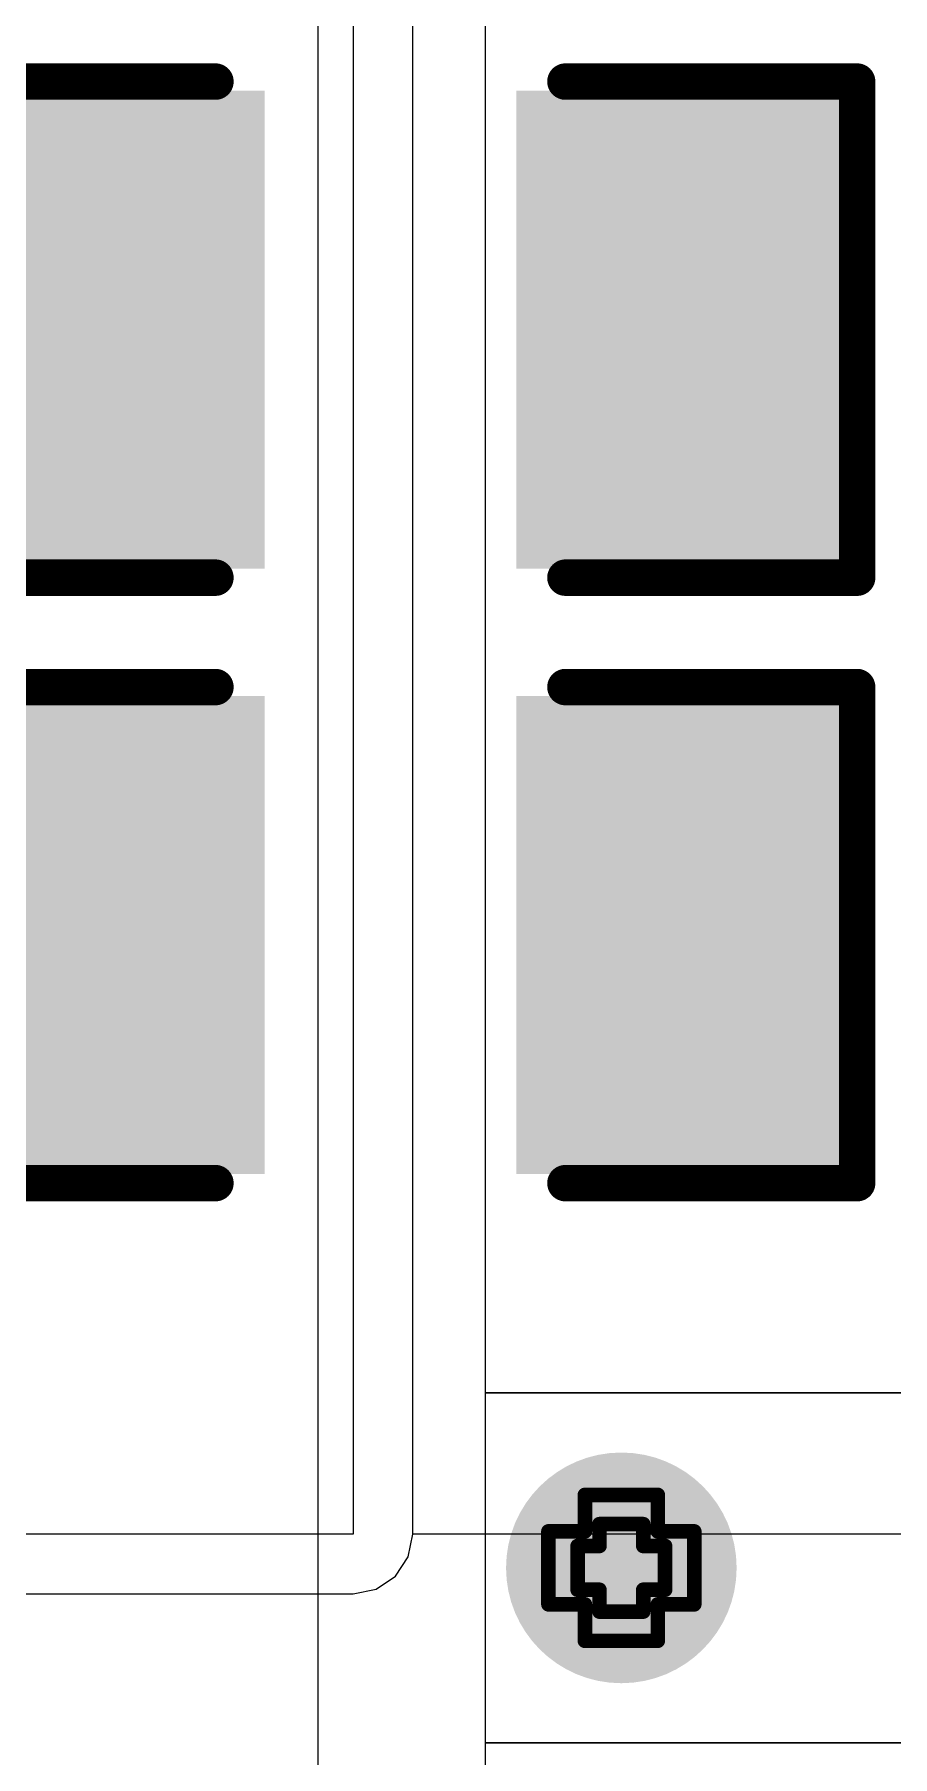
# Model space of a CAD drawing. Header units: inches. Extents: x -7 to 5163, y -3 to 5149.
# Drawn here: x 26.04 to 29.03, y 122.51 to 128.51 of the extents above; entities that cross this region are included whole.
import ezdxf

# ---------------------------------------------------------------- set-up
doc = ezdxf.new("R2010")
doc.units = ezdxf.units.IN
for name, color, linetype in [('Bottom Layer', 5, 'Continuous'), ('Bottom Solder', 6, 'Continuous'), ('Drill Drawing', 1, 'Continuous'), ('GND', 76, 'Continuous'), ('PWR', 16, 'Continuous'), ('Top Layer', 1, 'Continuous'), ('Top Overlay', 2, 'Continuous'), ('Top Paste', 8, 'Continuous'), ('Top Solder', 216, 'Continuous'), ('Via Holes', 16, 'Continuous')]:
    doc.layers.add(name, color=color, linetype=linetype)

# ---------------------------------------------------------------- blocks, each defined once
blk = doc.blocks.new('C___0805_87')
at = {"layer": 'Top Layer'}
for points in [[(-1.524, 0.762), (-0.508, 0.762), (-0.508, -0.762), (-1.524, -0.762)], [(0.508, 0.762), (1.524, 0.762), (1.524, -0.762), (0.508, -0.762)]]:
    blk.add_hatch(color=1, dxfattribs=at).paths.add_polyline_path(points)
at = {"layer": 'Top Paste'}
for points in [[(-1.524, 0.762), (-0.508, 0.762), (-0.508, -0.762), (-1.524, -0.762)], [(0.508, 0.762), (1.524, 0.762), (1.524, -0.762), (0.508, -0.762)]]:
    blk.add_hatch(color=8, dxfattribs=at).paths.add_polyline_path(points)
at = {"layer": 'Top Solder'}
for points in [[(-1.594, 0.832), (-0.438, 0.832), (-0.438, -0.832), (-1.594, -0.832)], [(0.438, 0.832), (1.594, 0.832), (1.594, -0.832), (0.438, -0.832)]]:
    blk.add_hatch(color=216, dxfattribs=at).paths.add_polyline_path(points)
at = {"layer": 'Top Overlay'}
for points in [[(-1.6256, 0.8636, 0.127, 0.127, 0), (-1.6256, -0.8636, 0.127, 0.127, 0)], [(-0.6096, 0.8636, 0.127, 0.127, 0), (-1.6256, 0.8636, 0.127, 0.127, 0)], [(1.6256, 0.8636, 0.127, 0.127, 0), (0.6096, 0.8636, 0.127, 0.127, 0)], [(1.6256, 0.8636, 0.127, 0.127, 0), (1.6256, -0.8636, 0.127, 0.127, 0)], [(-0.6096, -0.8636, 0.127, 0.127, 0), (-1.6256, -0.8636, 0.127, 0.127, 0)], [(1.6256, -0.8636, 0.127, 0.127, 0), (0.6096, -0.8636, 0.127, 0.127, 0)]]:
    blk.add_lwpolyline(points, format="xyseb", dxfattribs=at)
for points in [[(-1.6574, 0.8636, 0.0635, 0.0635, 1), (-1.5938, 0.8636, 0.0635, 0.0635, 1)], [(-1.6574, 0.8636, 0.0635, 0.0635, 1), (-1.5938, 0.8636, 0.0635, 0.0635, 1)], [(-0.6413, 0.8636, 0.0635, 0.0635, 1), (-0.5778, 0.8636, 0.0635, 0.0635, 1)], [(0.5778, 0.8636, 0.0635, 0.0635, 1), (0.6413, 0.8636, 0.0635, 0.0635, 1)], [(1.5938, 0.8636, 0.0635, 0.0635, 1), (1.6574, 0.8636, 0.0635, 0.0635, 1)], [(1.5938, 0.8636, 0.0635, 0.0635, 1), (1.6574, 0.8636, 0.0635, 0.0635, 1)], [(-1.6574, -0.8636, 0.0635, 0.0635, 1), (-1.5938, -0.8636, 0.0635, 0.0635, 1)], [(-1.6574, -0.8636, 0.0635, 0.0635, 1), (-1.5938, -0.8636, 0.0635, 0.0635, 1)], [(-0.6413, -0.8636, 0.0635, 0.0635, 1), (-0.5778, -0.8636, 0.0635, 0.0635, 1)], [(0.5778, -0.8636, 0.0635, 0.0635, 1), (0.6413, -0.8636, 0.0635, 0.0635, 1)], [(1.5938, -0.8636, 0.0635, 0.0635, 1), (1.6574, -0.8636, 0.0635, 0.0635, 1)], [(1.5938, -0.8636, 0.0635, 0.0635, 1), (1.6574, -0.8636, 0.0635, 0.0635, 1)]]:
    blk.add_lwpolyline(points, format="xyseb", close=True, dxfattribs=at)
blk = doc.blocks.new('C___0805_88')
at = {"layer": 'Top Layer'}
for points in [[(-1.524, 0.762), (-0.508, 0.762), (-0.508, -0.762), (-1.524, -0.762)], [(0.508, 0.762), (1.524, 0.762), (1.524, -0.762), (0.508, -0.762)]]:
    blk.add_hatch(color=1, dxfattribs=at).paths.add_polyline_path(points)
at = {"layer": 'Top Paste'}
for points in [[(-1.524, 0.762), (-0.508, 0.762), (-0.508, -0.762), (-1.524, -0.762)], [(0.508, 0.762), (1.524, 0.762), (1.524, -0.762), (0.508, -0.762)]]:
    blk.add_hatch(color=8, dxfattribs=at).paths.add_polyline_path(points)
at = {"layer": 'Top Solder'}
for points in [[(-1.594, 0.832), (-0.438, 0.832), (-0.438, -0.832), (-1.594, -0.832)], [(0.438, 0.832), (1.594, 0.832), (1.594, -0.832), (0.438, -0.832)]]:
    blk.add_hatch(color=216, dxfattribs=at).paths.add_polyline_path(points)
at = {"layer": 'Top Overlay'}
for points in [[(-1.6256, 0.8636, 0.127, 0.127, 0), (-1.6256, -0.8636, 0.127, 0.127, 0)], [(-0.6096, 0.8636, 0.127, 0.127, 0), (-1.6256, 0.8636, 0.127, 0.127, 0)], [(1.6256, 0.8636, 0.127, 0.127, 0), (0.6096, 0.8636, 0.127, 0.127, 0)], [(1.6256, 0.8636, 0.127, 0.127, 0), (1.6256, -0.8636, 0.127, 0.127, 0)], [(-0.6096, -0.8636, 0.127, 0.127, 0), (-1.6256, -0.8636, 0.127, 0.127, 0)], [(1.6256, -0.8636, 0.127, 0.127, 0), (0.6096, -0.8636, 0.127, 0.127, 0)]]:
    blk.add_lwpolyline(points, format="xyseb", dxfattribs=at)
for points in [[(-1.6574, 0.8636, 0.0635, 0.0635, 1), (-1.5938, 0.8636, 0.0635, 0.0635, 1)], [(-1.6574, 0.8636, 0.0635, 0.0635, 1), (-1.5938, 0.8636, 0.0635, 0.0635, 1)], [(-0.6413, 0.8636, 0.0635, 0.0635, 1), (-0.5778, 0.8636, 0.0635, 0.0635, 1)], [(0.5778, 0.8636, 0.0635, 0.0635, 1), (0.6413, 0.8636, 0.0635, 0.0635, 1)], [(1.5938, 0.8636, 0.0635, 0.0635, 1), (1.6574, 0.8636, 0.0635, 0.0635, 1)], [(1.5938, 0.8636, 0.0635, 0.0635, 1), (1.6574, 0.8636, 0.0635, 0.0635, 1)], [(-1.6574, -0.8636, 0.0635, 0.0635, 1), (-1.5938, -0.8636, 0.0635, 0.0635, 1)], [(-1.6574, -0.8636, 0.0635, 0.0635, 1), (-1.5938, -0.8636, 0.0635, 0.0635, 1)], [(-0.6413, -0.8636, 0.0635, 0.0635, 1), (-0.5778, -0.8636, 0.0635, 0.0635, 1)], [(0.5778, -0.8636, 0.0635, 0.0635, 1), (0.6413, -0.8636, 0.0635, 0.0635, 1)], [(1.5938, -0.8636, 0.0635, 0.0635, 1), (1.6574, -0.8636, 0.0635, 0.0635, 1)], [(1.5938, -0.8636, 0.0635, 0.0635, 1), (1.6574, -0.8636, 0.0635, 0.0635, 1)]]:
    blk.add_lwpolyline(points, format="xyseb", close=True, dxfattribs=at)

msp = doc.modelspace()

# ---------------------------------------------------------------- hatches: boundary and pattern name
at = {"layer": 'Bottom Layer'}
h = msp.add_hatch(color=5, dxfattribs=at)
edge = h.paths.add_edge_path()
edge.add_arc((28.0832, 123.1713), 0.3, 0, 360)
at = {"layer": 'Bottom Solder'}
h = msp.add_hatch(color=6, dxfattribs=at)
edge = h.paths.add_edge_path()
edge.add_arc((28.0832, 123.1713), 0.4016, 0, 360)
at = {"layer": 'GND'}
h = msp.add_hatch(color=76, dxfattribs=at)
edge = h.paths.add_edge_path()
edge.add_arc((28.0832, 123.1713), 0.3, 0, 360)
at = {"layer": 'PWR'}
h = msp.add_hatch(color=16, dxfattribs=at)
edge = h.paths.add_edge_path()
edge.add_arc((28.0832, 123.1713), 0.3, 0, 360)
at = {"layer": 'Top Layer'}
h = msp.add_hatch(color=1, dxfattribs=at)
edge = h.paths.add_edge_path()
edge.add_arc((28.0832, 123.1713), 0.3, 0, 360)
at = {"layer": 'Top Solder'}
h = msp.add_hatch(color=216, dxfattribs=at)
edge = h.paths.add_edge_path()
edge.add_arc((28.0832, 123.1713), 0.4016, 0, 360)
at = {"layer": 'Via Holes'}
h = msp.add_hatch(color=7, dxfattribs=at)
edge = h.paths.add_edge_path()
edge.add_arc((28.0832, 123.1713), 0.15, 0, 360)

# ---------------------------------------------------------------- linework, layer by layer
at = {"layer": 'Drill Drawing'}
for points in [[(27.9562, 123.2983, 0.0508, 0.0508, 0), (27.9562, 123.4253, 0.0508, 0.0508, 0)], [(27.9562, 123.4253, 0.0508, 0.0508, 0), (28.2102, 123.4253, 0.0508, 0.0508, 0)], [(28.2102, 123.2983, 0.0508, 0.0508, 0), (28.2102, 123.4253, 0.0508, 0.0508, 0)], [(28.007, 123.2475, 0.0508, 0.0508, 0), (28.007, 123.3237, 0.0508, 0.0508, 0)], [(28.007, 123.3237, 0.0508, 0.0508, 0), (28.1594, 123.3237, 0.0508, 0.0508, 0)], [(28.1594, 123.2475, 0.0508, 0.0508, 0), (28.1594, 123.3237, 0.0508, 0.0508, 0)], [(27.8292, 123.0443, 0.0508, 0.0508, 0), (27.8292, 123.2983, 0.0508, 0.0508, 0)], [(27.8292, 123.2983, 0.0508, 0.0508, 0), (27.9562, 123.2983, 0.0508, 0.0508, 0)], [(28.2102, 123.2983, 0.0508, 0.0508, 0), (28.3372, 123.2983, 0.0508, 0.0508, 0)], [(28.3372, 123.0443, 0.0508, 0.0508, 0), (28.3372, 123.2983, 0.0508, 0.0508, 0)], [(27.9308, 123.0951, 0.0508, 0.0508, 0), (27.9308, 123.2475, 0.0508, 0.0508, 0)], [(27.9308, 123.2475, 0.0508, 0.0508, 0), (28.007, 123.2475, 0.0508, 0.0508, 0)], [(28.1594, 123.2475, 0.0508, 0.0508, 0), (28.2356, 123.2475, 0.0508, 0.0508, 0)], [(28.2356, 123.0951, 0.0508, 0.0508, 0), (28.2356, 123.2475, 0.0508, 0.0508, 0)], [(27.9308, 123.0951, 0.0508, 0.0508, 0), (28.007, 123.0951, 0.0508, 0.0508, 0)], [(28.007, 123.0189, 0.0508, 0.0508, 0), (28.007, 123.0951, 0.0508, 0.0508, 0)], [(28.1594, 123.0951, 0.0508, 0.0508, 0), (28.2356, 123.0951, 0.0508, 0.0508, 0)], [(28.1594, 123.0189, 0.0508, 0.0508, 0), (28.1594, 123.0951, 0.0508, 0.0508, 0)], [(27.8292, 123.0443, 0.0508, 0.0508, 0), (27.9562, 123.0443, 0.0508, 0.0508, 0)], [(27.9562, 122.9173, 0.0508, 0.0508, 0), (27.9562, 123.0443, 0.0508, 0.0508, 0)], [(28.007, 123.0189, 0.0508, 0.0508, 0), (28.1594, 123.0189, 0.0508, 0.0508, 0)], [(28.2102, 123.0443, 0.0508, 0.0508, 0), (28.3372, 123.0443, 0.0508, 0.0508, 0)], [(28.2102, 122.9173, 0.0508, 0.0508, 0), (28.2102, 123.0443, 0.0508, 0.0508, 0)], [(27.9562, 122.9173, 0.0508, 0.0508, 0), (28.2102, 122.9173, 0.0508, 0.0508, 0)]]:
    msp.add_lwpolyline(points, format="xyseb", dxfattribs=at)
for points in [[(27.9435, 123.4253, 0.0254, 0.0254, 1), (27.9689, 123.4253, 0.0254, 0.0254, 1)], [(27.9435, 123.4253, 0.0254, 0.0254, 1), (27.9689, 123.4253, 0.0254, 0.0254, 1)], [(28.1975, 123.4253, 0.0254, 0.0254, 1), (28.2229, 123.4253, 0.0254, 0.0254, 1)], [(28.1975, 123.4253, 0.0254, 0.0254, 1), (28.2229, 123.4253, 0.0254, 0.0254, 1)], [(27.9943, 123.3237, 0.0254, 0.0254, 1), (28.0197, 123.3237, 0.0254, 0.0254, 1)], [(27.9943, 123.3237, 0.0254, 0.0254, 1), (28.0197, 123.3237, 0.0254, 0.0254, 1)], [(28.1467, 123.3237, 0.0254, 0.0254, 1), (28.1721, 123.3237, 0.0254, 0.0254, 1)], [(28.1467, 123.3237, 0.0254, 0.0254, 1), (28.1721, 123.3237, 0.0254, 0.0254, 1)], [(27.8165, 123.2983, 0.0254, 0.0254, 1), (27.8419, 123.2983, 0.0254, 0.0254, 1)], [(27.8165, 123.2983, 0.0254, 0.0254, 1), (27.8419, 123.2983, 0.0254, 0.0254, 1)], [(27.9435, 123.2983, 0.0254, 0.0254, 1), (27.9689, 123.2983, 0.0254, 0.0254, 1)], [(27.9435, 123.2983, 0.0254, 0.0254, 1), (27.9689, 123.2983, 0.0254, 0.0254, 1)], [(28.1975, 123.2983, 0.0254, 0.0254, 1), (28.2229, 123.2983, 0.0254, 0.0254, 1)], [(28.1975, 123.2983, 0.0254, 0.0254, 1), (28.2229, 123.2983, 0.0254, 0.0254, 1)], [(28.3245, 123.2983, 0.0254, 0.0254, 1), (28.3499, 123.2983, 0.0254, 0.0254, 1)], [(28.3245, 123.2983, 0.0254, 0.0254, 1), (28.3499, 123.2983, 0.0254, 0.0254, 1)], [(27.9181, 123.2475, 0.0254, 0.0254, 1), (27.9435, 123.2475, 0.0254, 0.0254, 1)], [(27.9181, 123.2475, 0.0254, 0.0254, 1), (27.9435, 123.2475, 0.0254, 0.0254, 1)], [(27.9943, 123.2475, 0.0254, 0.0254, 1), (28.0197, 123.2475, 0.0254, 0.0254, 1)], [(27.9943, 123.2475, 0.0254, 0.0254, 1), (28.0197, 123.2475, 0.0254, 0.0254, 1)], [(28.1467, 123.2475, 0.0254, 0.0254, 1), (28.1721, 123.2475, 0.0254, 0.0254, 1)], [(28.1467, 123.2475, 0.0254, 0.0254, 1), (28.1721, 123.2475, 0.0254, 0.0254, 1)], [(28.2229, 123.2475, 0.0254, 0.0254, 1), (28.2483, 123.2475, 0.0254, 0.0254, 1)], [(28.2229, 123.2475, 0.0254, 0.0254, 1), (28.2483, 123.2475, 0.0254, 0.0254, 1)], [(27.9181, 123.0951, 0.0254, 0.0254, 1), (27.9435, 123.0951, 0.0254, 0.0254, 1)], [(27.9181, 123.0951, 0.0254, 0.0254, 1), (27.9435, 123.0951, 0.0254, 0.0254, 1)], [(27.9943, 123.0951, 0.0254, 0.0254, 1), (28.0197, 123.0951, 0.0254, 0.0254, 1)], [(27.9943, 123.0951, 0.0254, 0.0254, 1), (28.0197, 123.0951, 0.0254, 0.0254, 1)], [(28.1467, 123.0951, 0.0254, 0.0254, 1), (28.1721, 123.0951, 0.0254, 0.0254, 1)], [(28.1467, 123.0951, 0.0254, 0.0254, 1), (28.1721, 123.0951, 0.0254, 0.0254, 1)], [(28.2229, 123.0951, 0.0254, 0.0254, 1), (28.2483, 123.0951, 0.0254, 0.0254, 1)], [(28.2229, 123.0951, 0.0254, 0.0254, 1), (28.2483, 123.0951, 0.0254, 0.0254, 1)], [(27.8165, 123.0443, 0.0254, 0.0254, 1), (27.8419, 123.0443, 0.0254, 0.0254, 1)], [(27.8165, 123.0443, 0.0254, 0.0254, 1), (27.8419, 123.0443, 0.0254, 0.0254, 1)], [(27.9435, 123.0443, 0.0254, 0.0254, 1), (27.9689, 123.0443, 0.0254, 0.0254, 1)], [(27.9435, 123.0443, 0.0254, 0.0254, 1), (27.9689, 123.0443, 0.0254, 0.0254, 1)], [(27.9943, 123.0189, 0.0254, 0.0254, 1), (28.0197, 123.0189, 0.0254, 0.0254, 1)], [(27.9943, 123.0189, 0.0254, 0.0254, 1), (28.0197, 123.0189, 0.0254, 0.0254, 1)], [(28.1467, 123.0189, 0.0254, 0.0254, 1), (28.1721, 123.0189, 0.0254, 0.0254, 1)], [(28.1467, 123.0189, 0.0254, 0.0254, 1), (28.1721, 123.0189, 0.0254, 0.0254, 1)], [(28.1975, 123.0443, 0.0254, 0.0254, 1), (28.2229, 123.0443, 0.0254, 0.0254, 1)], [(28.1975, 123.0443, 0.0254, 0.0254, 1), (28.2229, 123.0443, 0.0254, 0.0254, 1)], [(28.3245, 123.0443, 0.0254, 0.0254, 1), (28.3499, 123.0443, 0.0254, 0.0254, 1)], [(28.3245, 123.0443, 0.0254, 0.0254, 1), (28.3499, 123.0443, 0.0254, 0.0254, 1)], [(27.9435, 122.9173, 0.0254, 0.0254, 1), (27.9689, 122.9173, 0.0254, 0.0254, 1)], [(27.9435, 122.9173, 0.0254, 0.0254, 1), (27.9689, 122.9173, 0.0254, 0.0254, 1)], [(28.1975, 122.9173, 0.0254, 0.0254, 1), (28.2229, 122.9173, 0.0254, 0.0254, 1)], [(28.1975, 122.9173, 0.0254, 0.0254, 1), (28.2229, 122.9173, 0.0254, 0.0254, 1)]]:
    msp.add_lwpolyline(points, format="xyseb", close=True, dxfattribs=at)
at = {"layer": 'PWR'}
for p, q in [((27.6098, 123.7809), (27.6098, 145.0848)), ((27.0256, 144.3482), (27.0256, 120.0658)), ((27.6098, 122.5617), (27.6098, 123.7809)), ((27.6098, 123.7809), (37.4071, 123.7809)), ((37.4071, 123.7809), (27.6098, 123.7809)), ((37.4071, 122.5617), (27.6098, 122.5617)), ((27.6098, 117.983), (27.6098, 122.5617)), ((27.6098, 122.5617), (36.6573, 122.5617))]:
    msp.add_line(p, q, dxfattribs=at)
at = {"layer": 'Top Layer'}
for p, q in [((27.1495, 130.1212), (27.1495, 123.2885)), ((27.3567, 123.2885), (27.3567, 130.1212)), ((27.3567, 123.2885), (27.3567, 130.1212)), ((27.1495, 123.2885), (22.3427, 123.2885)), ((27.3409, 123.2092), (27.3567, 123.2885)), ((36.8531, 123.2885), (27.3567, 123.2885)), ((27.296, 123.142), (27.3409, 123.2092)), ((27.2288, 123.0971), (27.296, 123.142)), ((22.5498, 123.0814), (27.1495, 123.0814)), ((27.1495, 123.0814), (27.2288, 123.0971))]:
    msp.add_line(p, q, dxfattribs=at)

# ---------------------------------------------------------------- block references
at = {"rotation": 180}
for name, p in [('C___0805_87', (27.2789, 127.4826)), ('C___0805_88', (27.2789, 125.3744))]:
    msp.add_blockref(name, p, dxfattribs=at)

doc.saveas('drawing.dxf')
